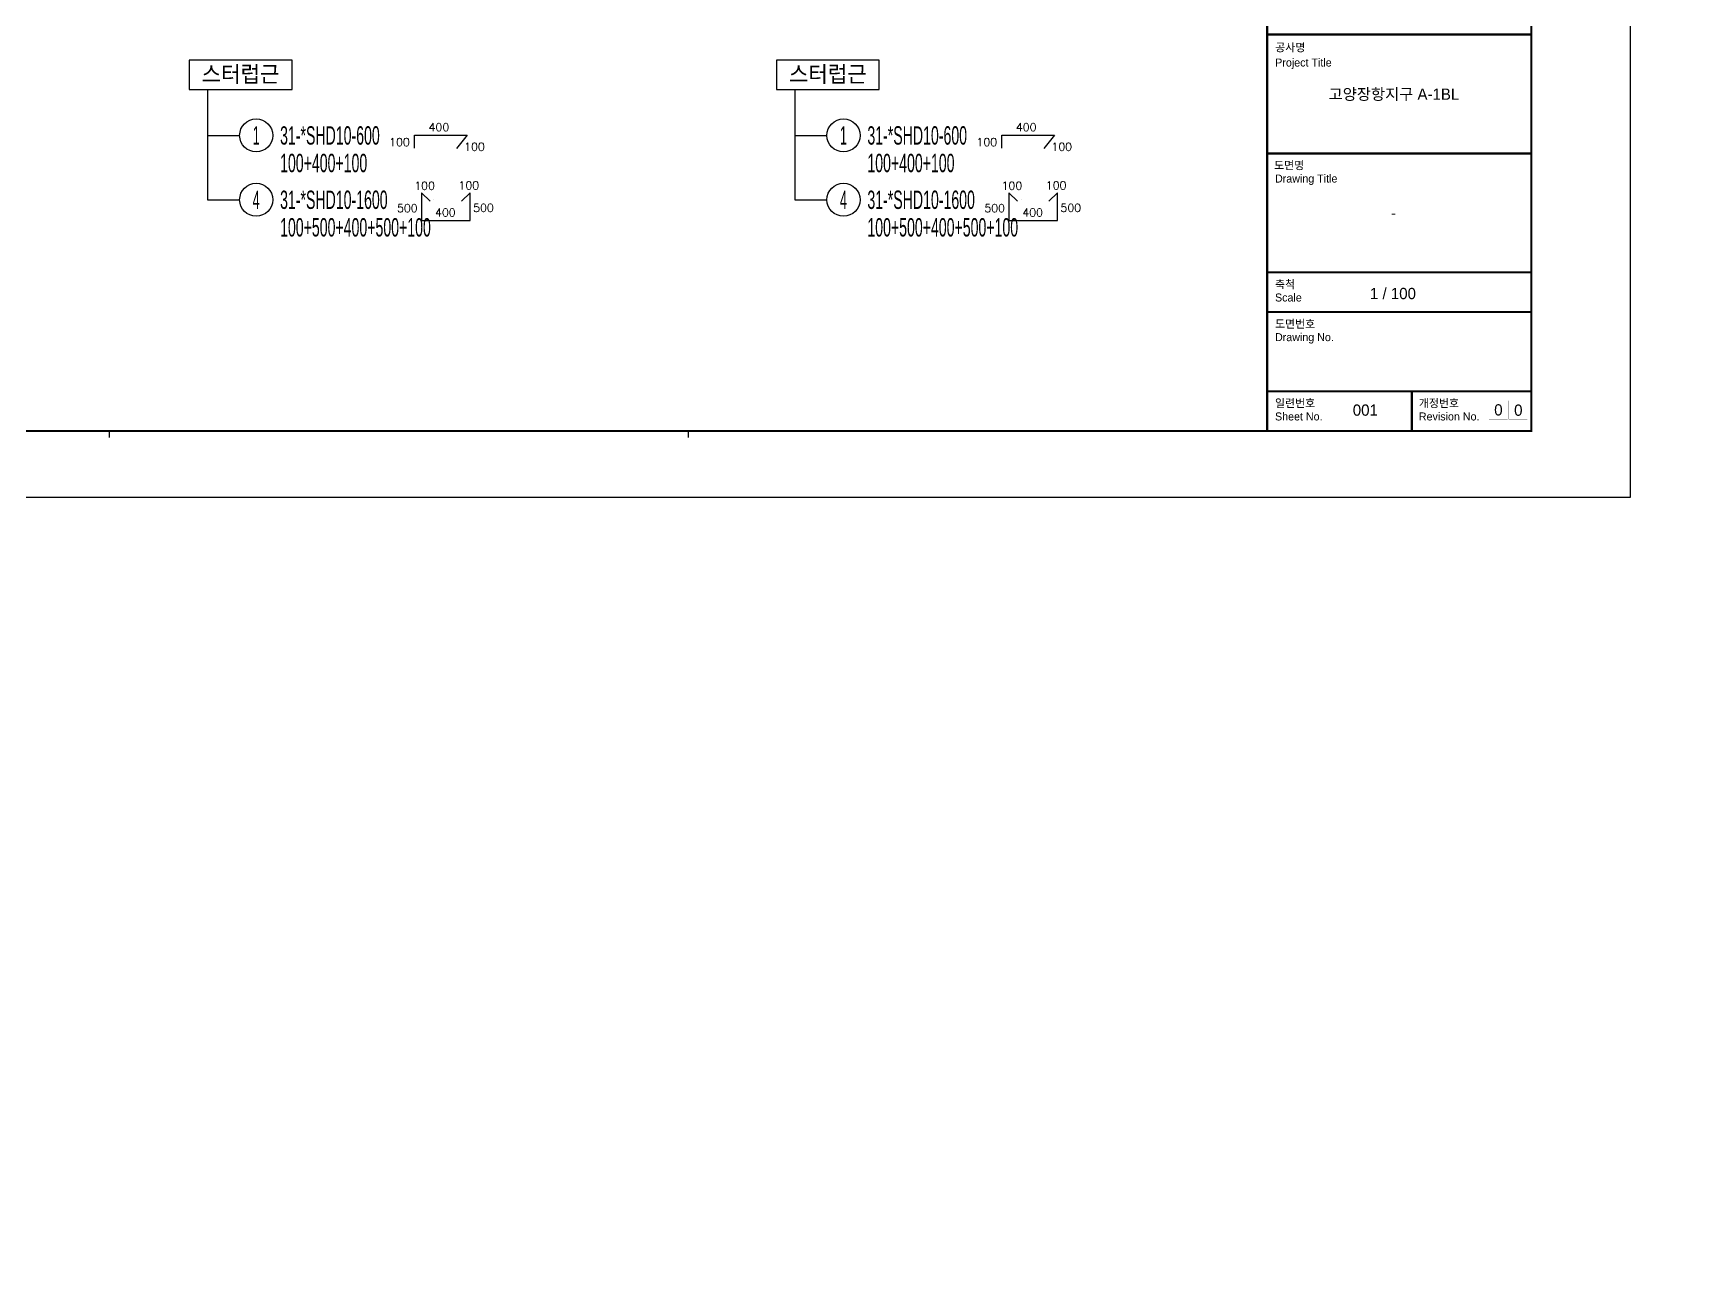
# Model space of a CAD drawing. Header units: millimetres. Extents: x 350420 to 672135, y -312840 to -44390.
# Drawn here: x 596270 to 618679, y -172775 to -155771 of the extents above; entities that cross this region are included whole.
import ezdxf
from ezdxf.enums import TextEntityAlignment as Align
from ezdxf.xclip import XClip

# ---------------------------------------------------------------- set-up
doc = ezdxf.new("R2010")
doc.units = ezdxf.units.MM
doc.header["$LTSCALE"] = 65
doc.header["$XCLIPFRAME"] = 0
doc.linetypes.add('XS-지하주차장$0$HID', pattern=[2.3, 1.5, -0.8])
for name, color, linetype in [('00', 7, 'Continuous'), ('RP_DIM', 7, 'Continuous'), ('RP_TAG', 7, 'Continuous'), ('XDIM', 7, 'Continuous'), ('XTAG', 7, 'Continuous')]:
    doc.layers.add(name, color=color, linetype=linetype)
doc.layers.add('XS-지하주차장$0$1215', color=181, linetype='XS-지하주차장$0$HID', plot=False)
doc.styles.add('RPWK1', font='arial.ttf', dxfattribs={"bigfont": 'whgtxt.shx'})
doc.styles.add('RPWK2', font='romans.shx', dxfattribs={"bigfont": 'whgtxt.shx'})
doc.styles.add('XRebar', font='Romans.shx', dxfattribs={"bigfont": 'whgtxt.shx'})
doc.styles.add('XRebarSheet', font='Hmkmrhd_0.ttf')

# ---------------------------------------------------------------- blocks, each defined once
blk = doc.blocks.new('XS-지하주차장')
at = {"layer": 'XS-지하주차장$0$1215'}
blk.add_line((429311, -23852), (653968, 164077), dxfattribs=at)
blk = doc.blocks.new('dhs_sheet2e')
at = {"color": 30}
for p, q in [((73013.1, 6791.9), (81003.6, 6791.9)), ((73013.1, 5593.3), (81003.6, 5593.3)), ((73013.1, 3196.2), (81003.6, 3196.2))]:
    blk.add_line(p, q, dxfattribs=at)
at = {"color": 7}
for p, q in [((38004.8, 1997.6), (38004.8, 1797.9)), ((55508.9, 1997.6), (55508.9, 1797.9))]:
    blk.add_line(p, q, dxfattribs=at)
blk.add_lwpolyline([(84000, 0), (84000, 59329.4), (0, 59329.4), (0, 0)], close=True, dxfattribs=at)
at = {"color": 30, "const_width": 64.9}
blk.add_lwpolyline([(81003.6, 57331.7), (2996.4, 57331.7), (2996.4, 1997.6), (81003.6, 1997.6)], close=True, dxfattribs=at)
for points in [[(73013.1, 1997.6), (73013.1, 57331.7)], [(73013.1, 13983.4), (81003.6, 13983.4)], [(73013.1, 10387.6), (81003.6, 10387.6)], [(73013.1, 6791.9), (81003.6, 6791.9)], [(73013.1, 5593.3), (81003.6, 5593.3)], [(73013.1, 3196.2), (81003.6, 3196.2)], [(77390.2, 1997.6), (77390.2, 3196.2)]]:
    blk.add_lwpolyline(points, dxfattribs=at)
at = {"color": 1, "ltscale": 2, "const_width": 1.87}
for points in [[(79725.1, 2916.8), (79725.1, 2355), (80286.9, 2355), (80286.9, 2916.8), (79725.1, 2916.8)], [(80321.3, 2916.8), (80321.3, 2355), (80883.1, 2355), (80883.1, 2916.8), (80321.3, 2916.8)]]:
    blk.add_lwpolyline(points, dxfattribs=at)
at = {"color": 7, "style": 'XRebarSheet'}
for s, height, p in [('공사명', 241.63, (73259, 13591.6)), ('Project Title', 241.632, (73259, 13135.1)), ('도면명', 241.63, (73225, 10028.1)), ('Drawing Title', 241.632, (73252.8, 9628.5)), ('축척', 241.63, (73252.8, 6432.3)), ('Scale', 241.63, (73252.8, 6032.8)), ('도면번호', 241.63, (73252.8, 5233.8)), ('Drawing No.', 241.632, (73252.8, 4834.2)), ('일련번호', 241.63, (73252.8, 2836.6)), ('개정번호', 241.63, (77602.3, 2836.6)), ('Sheet No.', 241.63, (73252.8, 2437.1)), ('Revision No.', 241.632, (77602.3, 2437.1))]:
    blk.add_text(s, height=height, dxfattribs=at).set_placement(p, align=Align.MIDDLE_LEFT)
blk = doc.blocks.new('DFHDHBSD')
at = {"color": 255, "xscale": 0.5, "yscale": 0.5, "zscale": 0.5}
blk.add_blockref('dhs_sheet2e', (0, 0), dxfattribs=at)
at = {"color": 3, "style": 'XRebarSheet'}
for s, p in [('고양장항지구 A-1BL', (38424, 6092)), ('-', (38417, 4295)), ('1 / 100', (38409, 3080)), ('0', (40003, 1318)), ('0', (40304, 1314))]:
    blk.add_text(s, height=170, dxfattribs=at).set_placement(p, align=Align.MIDDLE)
blk.add_text('001', height=169.9, dxfattribs=at).set_placement((37802, 1230))
blk = doc.blocks.new('*U1742', base_point=(599083.5, -157165))
at = {"layer": 'RP_TAG', "color": 0, "linetype": 'Continuous', "ltscale": 100}
blk.add_circle((599307.5, -157165), 225, dxfattribs=at)
at = {"layer": 'RP_TAG', "color": 0, "linetype": 'Continuous', "ltscale": 100, "style": 'RPWK1', "width": 0.5}
blk.add_text('1', height=250, dxfattribs=at).set_placement((599307.5, -157165), align=Align.MIDDLE_CENTER)
at = {"layer": 'RP_TAG', "color": 0, "linetype": 'Continuous', "ltscale": 100, "style": 'RPWK1', "width": 0.55}
for s, p in [('31-*SHD10-600', (599632.5, -157165)), ('100+400+100', (599632.5, -157540))]:
    blk.add_text(s, height=250, dxfattribs=at).set_placement(p, align=Align.MIDDLE_LEFT)
blk = doc.blocks.new('*U1743', base_point=(607073.5, -157165))
at = {"layer": 'RP_TAG', "color": 0, "linetype": 'Continuous', "ltscale": 100}
blk.add_circle((607297.5, -157165), 225, dxfattribs=at)
at = {"layer": 'RP_TAG', "color": 0, "linetype": 'Continuous', "ltscale": 100, "style": 'RPWK1', "width": 0.5}
blk.add_text('1', height=250, dxfattribs=at).set_placement((607297.5, -157165), align=Align.MIDDLE_CENTER)
at = {"layer": 'RP_TAG', "color": 0, "linetype": 'Continuous', "ltscale": 100, "style": 'RPWK1', "width": 0.55}
for s, p in [('31-*SHD10-600', (607622.5, -157165)), ('100+400+100', (607622.5, -157540))]:
    blk.add_text(s, height=250, dxfattribs=at).set_placement(p, align=Align.MIDDLE_LEFT)
blk = doc.blocks.new('*U1774', base_point=(599083.5, -158040))
at = {"layer": 'RP_TAG', "color": 0, "linetype": 'Continuous', "ltscale": 100}
blk.add_circle((599307.5, -158040), 225, dxfattribs=at)
at = {"layer": 'RP_TAG', "color": 0, "linetype": 'Continuous', "ltscale": 100, "style": 'RPWK1', "width": 0.5}
blk.add_text('4', height=250, dxfattribs=at).set_placement((599307.5, -158040), align=Align.MIDDLE_CENTER)
at = {"layer": 'RP_TAG', "color": 0, "linetype": 'Continuous', "ltscale": 100, "style": 'RPWK1', "width": 0.55}
for s, p in [('31-*SHD10-1600', (599632.5, -158040)), ('100+500+400+500+100', (599632.5, -158415))]:
    blk.add_text(s, height=250, dxfattribs=at).set_placement(p, align=Align.MIDDLE_LEFT)
blk = doc.blocks.new('*U1775', base_point=(607073.5, -158040))
at = {"layer": 'RP_TAG', "color": 0, "linetype": 'Continuous', "ltscale": 100}
blk.add_circle((607297.5, -158040), 225, dxfattribs=at)
at = {"layer": 'RP_TAG', "color": 0, "linetype": 'Continuous', "ltscale": 100, "style": 'RPWK1', "width": 0.5}
blk.add_text('4', height=250, dxfattribs=at).set_placement((607297.5, -158040), align=Align.MIDDLE_CENTER)
at = {"layer": 'RP_TAG', "color": 0, "linetype": 'Continuous', "ltscale": 100, "style": 'RPWK1', "width": 0.55}
for s, p in [('31-*SHD10-1600', (607622.5, -158040)), ('100+500+400+500+100', (607622.5, -158415))]:
    blk.add_text(s, height=250, dxfattribs=at).set_placement(p, align=Align.MIDDLE_LEFT)

msp = doc.modelspace()

# ---------------------------------------------------------------- linework, layer by layer
at = {"layer": 'RP_DIM', "color": 7, "linetype": 'Continuous', "ltscale": 100}
for points in [[(598645, -156540), (598645, -157165), (599082.5, -157165)], [(606635, -156540), (606635, -157165), (607072.5, -157165)], [(598645, -157165), (598645, -158040), (599082.5, -158040)], [(606635, -157165), (606635, -158040), (607072.5, -158040)]]:
    msp.add_lwpolyline(points, dxfattribs=at)
at = {"layer": 'RP_TAG', "color": 250, "linetype": 'Continuous', "ltscale": 100}
for p, q in [((601618.8, -157165), (601618.8, -157165)), ((609608.8, -157165), (609608.8, -157165)), ((601725.6, -158040), (601725.6, -158040)), ((609715.6, -158040), (609715.6, -158040))]:
    msp.add_line(p, q, dxfattribs=at)
at = {"layer": 'RP_TAG', "color": 1, "linetype": 'Continuous', "ltscale": 100}
for points in [[(601461.6, -157337.2), (601461.6, -157160.4), (602179.6, -157160.4), (602032.8, -157343.3)], [(609451.6, -157337.2), (609451.6, -157160.4), (610169.6, -157160.4), (610022.8, -157343.3)], [(601673.9, -158060.6), (601557.2, -157944.3), (601557.2, -158321.9), (602217.1, -158321.9), (602217.1, -157944.3), (602100.6, -158060.6)], [(609663.9, -158060.6), (609547.2, -157944.3), (609547.2, -158321.9), (610207.1, -158321.9), (610207.1, -157944.3), (610090.6, -158060.6)]]:
    msp.add_lwpolyline(points, dxfattribs=at)
at = {"layer": 'XTAG', "color": 7, "linetype": 'Continuous', "ltscale": 7.6496e-308}
for points in [[(598395, -156540), (599795, -156540), (599795, -156140), (598395, -156140), (598395, -156540)], [(606385, -156540), (607785, -156540), (607785, -156140), (606385, -156140), (606385, -156540)]]:
    msp.add_lwpolyline(points, close=True, dxfattribs=at)

# ---------------------------------------------------------------- block references
ref = msp.add_blockref('XS-지하주차장', (682720, -712245), dxfattribs=dict(rotation=90))
XClip(ref).set_block_clipping_path([(643110.0000000001, 141650.0000000187), (664534.9999999981, 170090.00000001)])
at = {"layer": '00', "xscale": 0.8999999981431359, "yscale": 0.8999999981431359, "zscale": 0.8999999981431359}
msp.add_blockref('DFHDHBSD', (580204.9, -162084.4), dxfattribs=at)
msp.add_blockref('DFHDHBSD', (580204.9, -162084.4), dxfattribs=at)
at = {"layer": 'RP_TAG', "color": 30, "linetype": 'Continuous', "ltscale": 1.15363e-317}
for name, p in [('*U1742', (599083.5, -157165)), ('*U1743', (607073.5, -157165)), ('*U1774', (599083.5, -158040)), ('*U1775', (607073.5, -158040))]:
    msp.add_blockref(name, p, dxfattribs=at)

# ---------------------------------------------------------------- texts
at = {"layer": 'RP_TAG', "color": 2, "linetype": 'Continuous', "ltscale": 100, "style": 'RPWK2'}
for s, p in [('400', (601793.4, -157140.1)), ('400', (609783.4, -157140.1)), ('100', (601598.5, -157936.3)), ('100', (602200.3, -157932)), ('100', (609588.5, -157936.3)), ('100', (610190.3, -157932)), ('400', (601881.5, -158300.3)), ('400', (609871.5, -158300.3))]:
    msp.add_text(s, height=108.89, dxfattribs=at).set_placement(p, align=Align.BOTTOM_CENTER)
for s, p in [('100', (601397.1, -157255.9)), ('100', (609387.1, -157255.9)), ('500', (601504, -158154.7)), ('500', (609494, -158154.7))]:
    msp.add_text(s, height=108.89, dxfattribs=at).set_placement(p, align=Align.MIDDLE_RIGHT)
for p in [(602136.9, -157264.9), (610126.9, -157264.9)]:
    msp.add_text('100', height=108.89, dxfattribs=at).set_placement(p, align=Align.TOP_LEFT)
for p in [(602259.5, -158149.7), (610249.5, -158149.7)]:
    msp.add_text('500', height=108.89, dxfattribs=at).set_placement(p, align=Align.MIDDLE_LEFT)
at = {"layer": 'XDIM', "color": 3, "linetype": 'Continuous', "ltscale": 7.6496e-308, "style": 'XRebar'}
for p in [(599095, -156340), (607085, -156340)]:
    msp.add_text('스터럽근', height=250, dxfattribs=at).set_placement(p, align=Align.MIDDLE_CENTER)

doc.saveas('drawing.dxf')
